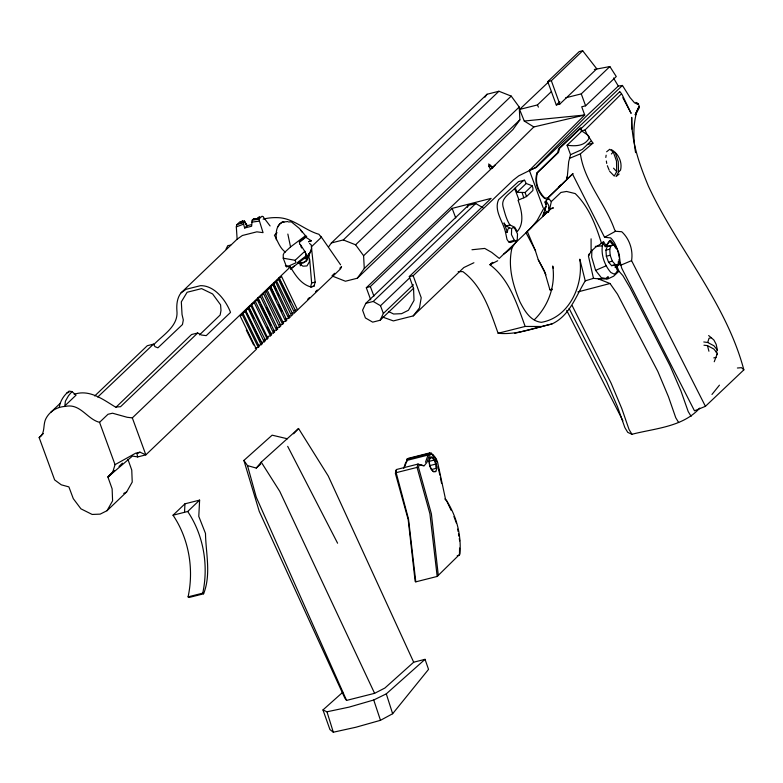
<?xml version="1.0" encoding="UTF-8"?>
<svg xmlns="http://www.w3.org/2000/svg" width="783" height="783" viewBox="0 0 783 783"><rect width="100%" height="100%" fill="white"/><g stroke="black" fill="none" stroke-linecap="round" stroke-linejoin="round"><path stroke-width="1.17" d="M286.588 267.013L283.24 258.204L283.25 254.661L284.229 252.752L290.63 246.86L305.458 235.761L306.672 236.466M459.572 548.041L459.464 555.157L457.213 555.724M437.178 576.445L429.896 513.726L417.065 467.402L417.877 464.113L424.004 466.022L426.911 462.41L428.83 456.802L430.386 454.483A11.618 4.972 75.8 0 1 437.599 462.234L445.488 499.055C456.283 515.008 461.598 534.838 459.895 554.129L437.178 576.445L415.802 581.847L408.52 519.119L395.738 471.082L396.501 469.506L417.877 464.113L423.016 465.474M591.87 250.129L591.674 257.069L595.599 270.37L601.354 277.691L605.827 278.494L608.166 276.487M545.927 203.844C544.792 205.733 546.867 203.149 545.262 202.024M184.543 511.955L184.954 503.821L199.616 500.122L198.784 516.389L205.489 533.419C205.821 553.434 211.283 574.213 203.609 593.808L188.957 597.507L188.086 596.861C194.067 569.182 188.948 538.782 173.033 515.204L184.954 503.821M309.657 259.232L311.644 283.006L310.548 286.969L314.081 286.079L315.158 282.125L311.389 246.811L321.206 237.425L318.965 234.293C304.793 230.3 293.752 218.496 278.67 217.684A27.562 13.8 1.7 0 0 263.147 219.171M306.153 255.483L306.055 256.364L306.505 255.561L304.93 251.392L306.505 255.561L305.85 258.635L305.047 258.879L305.272 258.184M604.554 237.288L610.652 237.895C618.873 245.989 618.717 258.204 621.751 268.217L694.482 410.821L705.424 406.328L631.568 260.631C633.271 250.266 629.522 238.835 621.731 231.729L615.467 231.288L604.554 237.288L572.461 173.943L547.894 197.991M516.76 240.812L512.053 247.682C507.58 266.151 512.787 284.904 519.981 301.944C524.571 310.743 530.365 321.108 541.317 322.322C569.055 317.712 583.756 285.227 579.812 259.173L585.244 280.862C575.73 296.414 569.818 315.598 551.946 323.966C534.114 328.077 516.682 335.104 498.115 333.264C490.129 311.125 482.631 286.324 462.88 271.632L458.163 271.623M605.817 157.452L606.14 155.191M203.609 593.808L202.748 593.162C208.728 565.483 203.6 535.083 187.695 511.505L173.033 515.204M516.007 241.017L514.323 240.283L511.456 234.597L511.632 228.626L512.963 227.51L514.646 228.254L517.514 233.931L517.24 240.058L510.506 242.534L508.676 241.869L507.002 239.451L505.554 232.463L507.345 232.052L507.815 229.458A7.076 3.034 75.8 0 1 509.156 228.382M582.131 131.573L580.878 128.079L579.988 128.304L558.69 148.653L557.584 152.744L537.06 172.73C533.937 181.803 537.618 192.07 544.498 198.412L547.934 197.766L573.127 173.581M580.878 128.079L559.63 148.379L558.465 152.519L537.598 172.593C534.407 181.676 538.273 191.904 545.115 198.256M636.579 112.458C633.007 125.564 633.33 139.335 635.571 152.636M551.33 201.564L549.079 199.058L546.974 199.136L545.888 201.994L546.143 206.565L542.443 216.548L549.539 209.824L551.33 201.564L560.931 192.442L566.559 191.453L575.231 193.587C588.982 206.957 595.932 225.435 601.51 243.405L595.364 247.369L591.087 251.441L588.454 256.051L593.475 278.347L601.471 279.11M567.078 145.237C575.153 146.284 584.265 146.382 589.012 138.405L589.198 136.937L587.573 134.94L581.955 131.025L567.078 145.237L570.543 154.691L568.693 161.699L567.058 179.385L566.491 177.085M59.312 407.101C60.232 400.759 64.108 395.053 69.061 391.118L71.987 391.569L76.049 395.161L64.823 405.878L65.4 401.199L68.473 395.767L71.987 391.569M153.82 344.589C162.893 334.909 178.602 326.178 176.899 310.763C176.449 304.538 177.095 297.814 181.118 292.764L237.132 239.177L236.319 226.884L236.828 224.741L239.872 221.834L243.092 221.197L243.807 222.039M251.304 224.672L247.007 225.749L244.462 221.149L243.063 222.489L244.668 227.98L251.637 226.228L252.175 220.189L253.584 218.849L257.548 218.516L259.956 216.94M311.624 248.759L309.393 253.663L305.458 257.627M548.452 212.35L543.823 212.77L548.452 212.35L549.353 209.404L548.56 205.087L546.603 201.887L544.958 201.72M308.698 255.816L306.417 261.013L303.403 262.902L299.928 263.558L298.362 262.491M39.15 437.57C45.62 433.537 42.664 424.562 45.943 418.582A28.765 25.262 46.3 0 1 65.341 406.406C80.297 403.059 87.226 419.345 99.549 422.321L115.042 464.652L112.83 471.816L107.907 477.033L112.126 488.837L112.595 500.836L107.017 510.702L100.165 514.128L92.169 514.451L80.923 508.823L73.289 498.644L68.884 486.889L61.289 484.824L54.634 479.901L39.15 437.57L43.359 433.557M635.972 102.387L638.527 104.697L634.494 102.769L630.041 97.581L622.436 85.445L618.316 86.061L585.527 116.951L535.386 167.65L518.747 175.832L513.286 180.09L413.17 275.743L409.303 276.546L413.551 288.428L414.021 300.418L408.432 310.254L401.571 313.68L393.585 314.003L388.476 311.468M407.982 458.965L408.168 458.358L429.554 452.956L432.265 454.551L434.8 457.566L433.919 456.323M703.78 341.965L707.675 342.484L709.046 338.246L711.307 337.757L713.93 340.067L716.161 344.324L717.394 350.021L716.161 352.203M425.492 462.273L427.694 455.99L429.554 452.956M308.923 255.366L306.603 260.455L303.579 262.354L300.046 262.843M618.198 261.816L618.541 263.9L615.712 266.611L617.581 270.967L617.043 272.19L614.156 274.109L610.887 272.513C604.075 264.781 600.326 253.242 602.9 243.151L600.61 243.444M714.243 361.746L717.404 353.378L713.842 349.042L707.46 345.616L703.946 345.225M403.734 468.254L405.653 462.655L407.209 460.335M588.454 256.051L589.217 253.849M404.126 467.676L407.473 459.866L406.847 459.21L428.232 453.797L428.859 454.453M590.783 141.283L582.288 149.426L570.543 154.691M605.944 250.149L607.373 246.312L613.989 245.138C618.952 249.914 621.33 258.165 618.208 264.527L611.611 265.652L608.518 262.148L606.345 256.227L605.944 250.149L609.751 249.19L611.19 245.343M419.042 464.896L418.533 467.48L431.374 513.795L438.333 575.574M430.885 453.778L431.149 453.103L428.898 453.67M435.73 471.552L436.894 468.763L436.532 464.084L434.829 459.435L432.588 456.988L430.396 456.978C428.095 461.931 429.818 468.165 433.655 471.865L435.73 471.552L435.074 471.386M483.033 207.789L475.751 203.521L468.322 205.4L365.818 303.334L362.578 310.166L365.397 317.927L372.669 322.146L380.098 320.267L413.678 288.183M467.392 207.348L468.322 205.4M635.199 114.572L639.055 106.498L635.385 114.572M380.098 320.267L383.357 313.474L413.404 284.767M226.042 249.072L227.804 245.627L230.682 245.118M396.501 469.506L395.356 473.333L408.197 519.648L415.156 581.426L415.802 581.847M287.85 234.058L290.542 246.89M300.232 265.789L301.357 263.675M635.336 114.974L639.143 107.985L639.085 105.548M611.464 149.7C618.609 153.674 622.505 162.208 620.537 170.175L618.521 172.103L616.084 176.537L619.157 174.051M606.619 151.794L609.732 149.289L613.285 151.98L616.495 161.063L616.72 171.604L614.254 176.067L609.624 171.281M107.017 510.702L126.65 491.949L132.229 482.074L131.759 470.084L127.923 459.347M716.533 354.846L717.404 353.378M277.711 227.031L279.668 223.879L282.213 222.098L287.518 221.599M545.653 204.637L545.222 202.347M333.127 276.379L345.42 281.234L357.312 278.229L364.271 268.52L519.892 119.828L519.227 107.036L511.221 96.103L498.928 91.249L487.036 94.254L331.405 242.945L328.625 246.831M519.892 119.828L512.943 129.538L357.312 278.229M484.941 97.161L487.036 94.254M382.818 317.144L393.389 320.913L413.218 315.911L419.482 307.895L421.215 297.716L413.17 275.743M711.962 394.456L719.44 385.158M342.807 692.221L322.968 709.936L329.937 729.56L333.313 732.222L355.952 727.231L380.489 720.311L392.645 713.734L428.546 669.377L425.032 659.335L413.688 662.203L384.903 688.022L374.607 693.327L346.575 700.403L344.843 698.142L259.232 511.328L243.895 460.433L272.141 435.172L287.459 438.793M534.398 319.679C548.462 305.918 555.764 285.57 552.7 266.014L553.238 268.285M243.895 460.433L247.487 465.601L256.256 468.068L261.238 462.127L298.558 428.507L328.243 475.995L413.688 662.203M559.003 187.382L561.274 184.749M255.219 348.112L258.292 347.437L242.006 314.14L240.195 316.078L256.423 349.228L145.853 454.864L137.661 456.939L132.454 456.049L107.907 477.033L114.739 470.505M293.596 433.792L298.558 428.507M611.366 153.967L613.285 151.98M306.065 257.392C309.794 254.416 312.789 249.748 311.154 244.834L309.51 243.435M594.326 69.491L609.859 66.555L616.27 76.538L585.606 105.813L581.72 106.791L584.725 115.013L533.84 126.954L492.546 167.552L366.307 287.743L370.721 299.811M495.169 164.988L492.546 167.552L489.659 164.753L492.595 168.345M580.888 130.996L585.048 129.949L621.614 93.637L619.696 91.728L580.399 129.283M307.748 299.204L309.481 297.53M315.549 291.677L317.281 290.004M332.021 275.792L334.615 273.287M339.822 268.275L341.554 266.602L340.585 268.823L297.569 309.911L294.751 310.44L295.935 311.477L294.525 312.818L291.746 313.425M115.992 407.229L191.561 334.537L197.698 332.99L201.221 334.987L206.223 335.633L230.535 312.407C226.052 300.613 214.669 285.374 200.507 285.668L186.031 289.319L181.118 292.764M199.499 334.889L220.15 315.02L221.002 310.45L220.571 304.822L212.604 293.958L201.593 288.614L187.108 292.265L181.323 301.856L182.038 314.541L183.31 319.963L182.459 324.544L157.902 347.828L154.995 346.663L153.488 344.148L147.302 345.714L94.714 395.963M244.668 227.98L247.007 225.749L244.384 221.335L240.498 222.822L243.092 221.197M515.449 188.223L517.005 192.315L526.225 183.496L532.127 185.767L532.92 187.93L532.9 190.465L526.528 196.553L518.052 200.252C521.547 209.922 524.806 222.998 517.26 231.543L514.715 227.217L509.948 224.975C506.268 219.387 504.761 212.663 502.95 206.291C501.032 197.825 509.968 193.724 514.637 188.429L523.866 180.227L524.59 180.266L526.225 183.496M558.68 187L560.432 185.326M50.826 412.269L60.467 403.059M252.175 220.189L258.86 219.171L261.913 216.274L262.706 216.421M277.055 232.737L274.432 235.243C277.779 241.007 279.707 247.996 285.315 252.087M99.549 422.321L107.985 414.285L112.517 413.209L127.198 417.29L132.327 417.887L290.346 266.905C295.308 275.176 301.289 284.601 311.291 287.067L314.081 286.079M197.698 332.99L120.553 406.7L115.473 407.052C103.111 399.545 89.497 388.994 74.14 394.319M306.163 237.455L311.331 240.821L308.502 241.859M245.05 311.233L242.28 313.601L245.05 311.233L261.101 344.755L258.028 345.43M260.817 341.398L245.255 310.548L248.084 308.336L264.145 341.848L261.356 342.455L262.266 343.639L261.101 344.755M253.78 318.309L248.583 307.572L250.893 305.654L267.179 338.951L264.155 339.773L265.545 340.517L264.145 341.848M251.832 304.763L254.162 302.522L270.448 335.819L267.14 336.719L251.568 304.518L254.162 302.522M257.206 299.625L254.661 301.768L257.206 299.625L273.492 332.922L270.38 333.509L267.13 326.942M260.475 296.493L257.822 298.333L260.475 296.493L276.526 330.015L273.453 330.69L274.657 331.806L273.492 332.922M263.519 293.596L260.925 295.582L263.519 293.596L279.57 327.108L276.487 327.783L277.701 328.899L276.526 330.015M279.502 324.808L282.604 324.211L266.083 291.139L264.683 292.48L280.97 325.767L279.57 327.108M282.594 322.058L285.648 321.304L269.597 287.782L267.257 290.023L266.944 289.622L283.544 323.31L282.604 324.211M285.58 318.994L288.682 318.397L272.866 284.66L270.761 286.666L286.813 320.188L285.648 321.304M289.857 317.281L288.408 316.391L291.491 315.725L275.675 281.978L273.805 283.769L289.857 317.281L288.682 318.397M294.525 312.818L278.474 279.296L276.605 281.087L292.891 314.384L291.491 315.725M297.569 309.911L281.518 276.399L279.414 278.405L295.935 311.477M331.405 242.945L343.297 239.941L498.928 91.249M119.006 466.433L122.422 463.164M343.297 239.941L355.59 244.795L511.221 96.103M258.292 347.437L259.232 346.546L242.945 313.249M267.179 338.951L268.344 337.835L267.14 336.719M270.448 335.819L271.623 334.703L255.336 301.406M364.271 268.52L363.606 255.728L519.227 107.036M547.757 81.647L579.214 51.59L582.699 50.778L596.773 68.826L559.776 104.1L556.292 104.971L547.757 81.647L551.349 80.737L582.699 50.778M533.84 126.954L524.267 121.042L519.579 109.444L537.422 104.942L551.535 91.445M556.292 104.971L559.825 101.604M366.307 287.743L370.339 286.549L452.153 208.386L491.127 198.373L409.303 276.546M565.649 97.816L581.27 93.872L609.859 66.555M365.818 303.334L373.246 301.465L475.751 203.521M383.357 313.474L380.528 305.722L409.685 277.857M622.436 85.445L536.257 167.474L529.377 170.4L543.148 207.701M187.695 511.505L199.616 500.122M517.005 192.315L525.06 192.52L532.127 185.767M413.218 315.911L463.83 267.551L473.911 262.736M526.92 231.641L550.576 209.11L553.424 207.867L551.085 208.454M432.265 454.551L432.627 454.209L433.097 455.432M569.143 308.522L606.619 381.644L617.523 406.798L624.863 427.616L627.76 432.382L631.95 434.281C655.117 428.291 682.805 427.019 699.757 408.08M705.424 406.328L743.85 369.86C725.91 302.258 677.491 248.74 648.344 186.031C639.3 164.146 631.245 141.371 631.724 117.362L631.783 129.078M97.728 397.05L153.488 344.148M519.579 109.444L548.658 81.863M614.821 267.023L617.024 266.514L619.715 263.959L619.02 259.535M601.51 243.405L603.507 241.536L606.257 246.038L610.505 240.185L613.843 244.345L615.663 248.162M304.881 251.235L295.132 260.289L283.24 258.204M529.377 170.4L584.725 115.013L524.267 121.042M546.143 206.565L543.412 209.071L537.207 220.385L530.854 228.117L499.27 258.4L491.704 252.39L484.736 248.426L471.963 249.748M256.256 468.068L260.759 464.045M492.654 262.354L489.972 264.752C509.586 279.56 517.113 304.333 525.168 326.442L541.826 326.501L551.946 323.966M322.968 709.936L326.971 711.796L349.003 707.147L373.726 699.992L386.293 693.865L425.032 659.335M569.544 158.342L580.409 153.84L592.956 143.152L586.692 133.766L585.048 129.949M240.312 315.569L242.006 314.14M294.075 266.083L290.464 269.127L306.036 257.039L306.505 255.561L297.931 262.139M248.583 307.572L250.893 305.654M306.084 236.27L299.331 241.732L299.713 244.306M299.595 242.172L306.613 236.642M245.255 310.548L248.084 308.336M492.85 262.52L489.972 264.752L497.694 260.739M503.41 254.367L512.053 247.682M276.742 280.627L278.474 279.296M606.659 278.826L608.401 277.544M237.132 239.177L242.368 235.497L256.844 231.837L263.059 232.639L258.86 219.171M270.213 286.49L272.866 284.66M267.825 289.005L269.597 287.782M281.596 222.754C275.743 225.974 275.88 233.96 276.35 239.764M274.06 283.055L275.675 281.978M264.478 292.206L266.083 291.139M278.807 278.073L281.518 276.399M115.042 464.652L135.616 453.22L139.971 452.173L145.853 454.864L132.327 417.887M139.971 452.173L136.976 453.778L137.661 456.939M123.714 493.417L126.65 491.949M287.635 266.543L296.043 262.765L295.132 260.289M595.599 270.37L605.944 265.897M620.283 265.408L631.568 260.631M244.462 221.149L240.498 222.822L244.384 221.335L247.154 225.719M243.121 224.32L236.319 226.884M236.828 224.741L243.063 222.489M616.818 271.877L618.932 271.202L622.886 275.636L630.276 288.193L669.964 365.612L680.867 390.766L688.208 411.584L691.105 416.35M305.282 258.312L306.006 258.087M585.244 280.862L593.475 278.347M545.78 200.017L549.079 199.058M508.676 241.869L514.323 240.283M678.636 422.497L675.749 417.721L668.496 396.824L657.828 371.445L617.484 294.173L610.016 283.515L577.874 291.922M259.007 221.158L251.627 222.176M587.348 144.561L592.956 143.152M537.06 172.73L537.598 172.593M524.59 180.266L518.571 181.558L498.595 199.665C493.574 210.656 503.4 221.951 505.554 232.463M308.972 241.418L311.331 240.821M507.345 232.052L503.998 222.91L505.916 225.993L509.948 224.975M311.644 283.006L315.158 282.125M606.345 256.227L610.163 255.258L609.751 249.19M66.937 392.841L68.953 392.332M608.518 262.148L612.326 261.189L615.428 264.693L618.208 264.527M611.611 265.652L615.428 264.693M527.448 231.778L535.396 250.805L538.244 259.672L544.459 271.016L549.911 289.779L552.221 289.201M498.115 333.264L525.168 326.442M514.783 333.323L541.826 326.501M409.773 458.505L414.276 457.37M416.517 456.802L426.647 454.248M429.71 458.133L432.04 457.546L434.213 460.071L435.691 464.104L436.004 468.4L431.355 469.575M428.399 461.539L434.213 460.071M395.689 472.795L417.065 467.402M429.877 465.572L435.691 464.104M188.086 596.861L202.748 593.162M616.456 264.683L619.715 263.959M713.783 357.88L716.053 357.391M254.71 218.858L257.548 218.516L258.899 217.028L259.555 217.204L257.421 218.545L253.77 218.966M288.301 221.951L291.354 221.853L299.39 228.45L305.527 235.752M432.04 457.546L430.082 457.742L429.045 460.414L429.28 463.634M595.315 246.4L602.01 245.862M737.39 368.01L741.501 367.677L743.85 369.86M607.373 246.312L610.182 246.107M549.911 289.779L551.966 289.935M488.758 163.882L488.876 166.26L492.204 166.525M282.213 222.098L283.975 222.245M445.488 499.055L444.92 498.957L446.75 500.973L451.096 510.271M429.348 453.572L430.082 453.709M290.346 266.905L285.384 265.613L290.63 267.688M610.016 283.515L598.222 278.846L607.765 278.963L613.627 276.203L618.932 271.202L617.024 266.514M505.916 225.993L510.682 228.235M707.675 342.484L713.9 345.743L717.394 350.021M373.246 301.465L380.528 305.722M638.674 104.208L636.667 102.935L638.165 104.335M436.63 461.265L437.149 461.608M708.635 335.535L711.307 337.757M297.922 262.745L302.962 266.191L306.965 265.926L309.5 261.62L308.61 253.584M245.177 223.899L247.027 225.641M270.38 333.509L271.623 334.703M270.076 225.935L262.931 216.529M613.539 168.188L616.72 171.604M433.009 471.258L430.836 468.733L429.358 464.711M304.244 250.55L300.32 244.492L301.563 247.947M612.756 244.864L609.517 240.753L605.308 246.821L602.9 243.151M300.584 230.075L302.434 232.492M355.59 244.795L363.606 255.728M340.585 264.811L320.785 236.221M261.238 462.127L279.756 491.342L374.607 693.327M544.528 208.934L546.485 212.144M631.95 434.281L629.062 429.515L621.81 408.609L611.141 383.239L572.158 305.615M613.49 78.016L618.316 86.061M431.149 453.103L431.785 454.169M548.482 207.857L549.539 209.824M619.696 91.728L620.097 92.492M488.876 166.26L490.559 169.431M622.847 97.709L631.118 113.349L622.005 94.42M526.029 232.737L535.611 250.893M615.467 231.288L614.43 229.311C605.288 203.58 584.157 181.294 580.409 153.84M287.684 446.339L337.59 543.206M622.906 420.774L566.657 310.313M538.244 259.672L545.927 274.745M249.023 307.435L265.545 340.517M245.754 310.567L262.266 343.639M246.293 330.074L253.643 344.931M279.335 279.149L290.503 301.807M258.37 298.509L274.657 331.806M266.631 307.386L270.262 314.903M257.822 298.333L259.907 302.649M260.954 304.802L270.849 325.297M261.649 295.377L277.701 328.899M270.722 287.576L276.36 299.498M278.924 304.91L281.997 311.409M273.756 284.679L276.282 290.15M277.799 293.429L278.807 295.622M537.422 104.942L538.41 107.124M346.575 700.403L256.276 497.264L247.487 465.601M607.354 165.712L609.164 170.175M514.637 188.429L518.855 199.557M453.934 516.545L456.469 523.23M545.262 202.533L545.878 204.157M452.153 208.386L455.735 217.938M370.339 286.549L373.912 296.111M610.163 255.258L612.326 261.189M525.06 192.52L526.528 196.553M581.27 93.872L585.606 105.813M551.349 80.737L559.776 104.1M615.125 152.47L618.276 161.631L618.521 172.103M522.173 192.892L523.856 197.884M373.726 699.992L380.489 720.311M386.293 693.865L392.645 713.734M326.971 711.796L333.313 732.222M707.46 345.616L708.928 351.234M438.049 466.727L439.831 475.085M440.34 477.473L441.612 483.444M457.693 529.083L458.084 531.451M458.486 533.82L458.887 536.189M459.278 538.557L459.68 540.926M606.355 161.024L606.717 163.412M435.818 458.691L435.945 459.827M428.232 453.797L428.291 455.001L406.906 460.414L406.847 459.21M591.087 238.815L591.087 251.441M242.113 221.266L240.949 222.715L242.29 221.217L243.024 221.383L242.113 221.266"/></g></svg>
